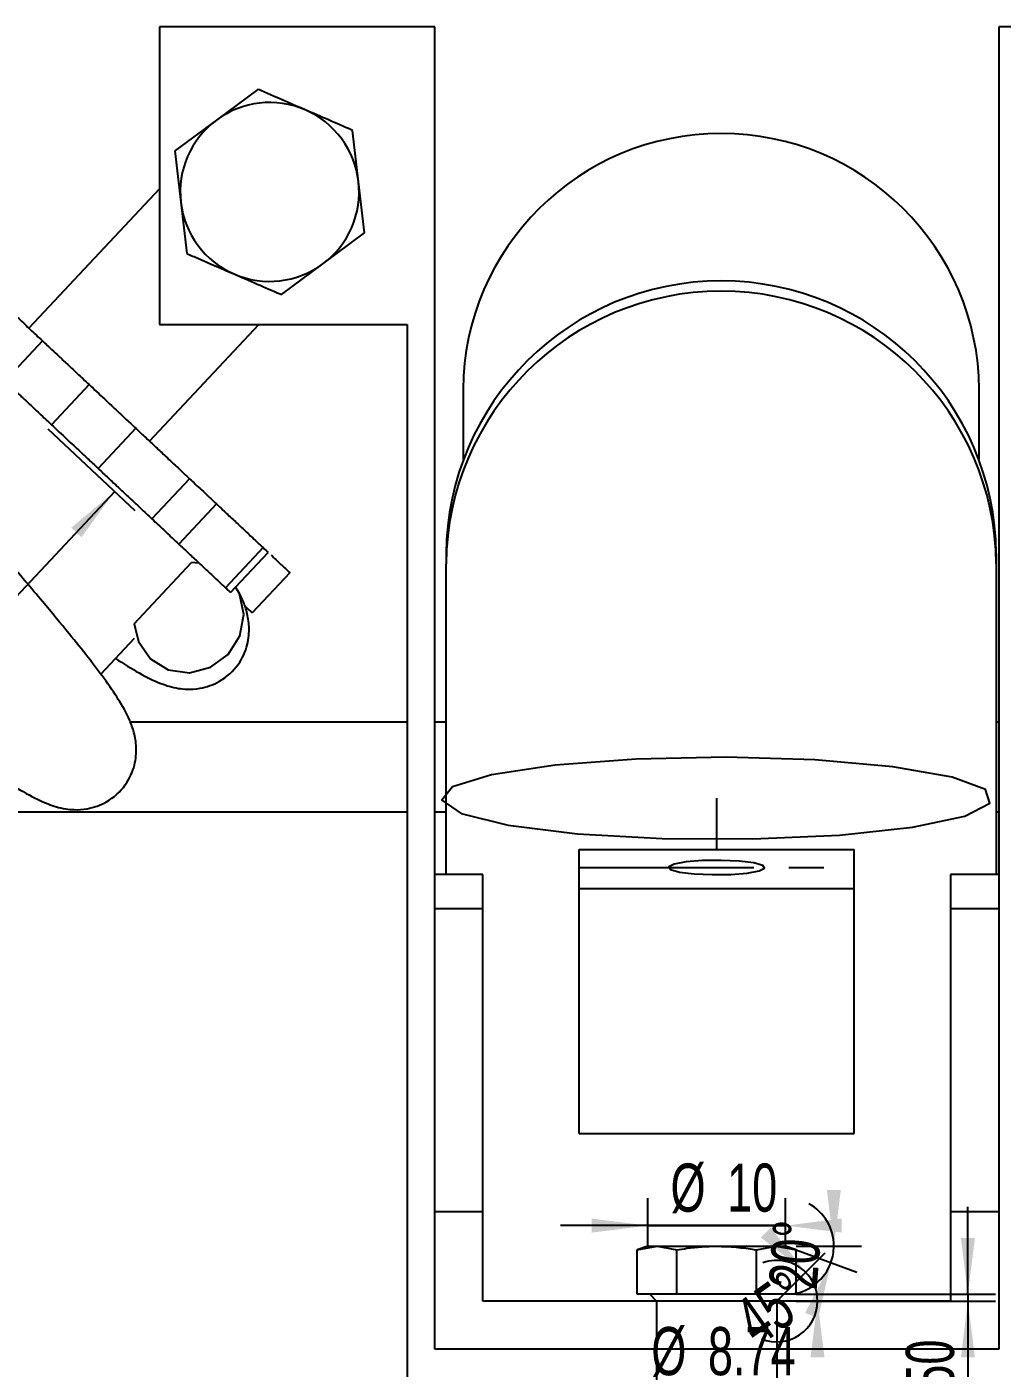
# Model space of a CAD drawing. Header units: millimetres. Extents: x 118 to 1056, y 18 to 712.
# Drawn here: x 274.3 to 345.2, y 556.1 to 653.6 of the extents above; entities that cross this region are included whole.
import ezdxf

# ---------------------------------------------------------------- set-up
doc = ezdxf.new("R2010")
doc.units = ezdxf.units.MM
doc.linetypes.add('CENTERX2', pattern=[20.32, 12.7, -2.54, 2.54, -2.54])
doc.layers.add('10', color=7, linetype='Continuous')
doc.styles.add('SLDTEXTSTYLE5', font='TXT', dxfattribs={"width": 0.7})
doc.dimstyles.new('SLDDIMSTYLE0', dxfattribs={"dimtxt": 3.5, "dimasz": 4.08, "dimexe": 0, "dimexo": 0.0625, "dimgap": 0.875, "dimtad": 2, "dimrnd": 1e-09, "dimzin": 12, "dimdsep": 46, "dimtxsty": 'SLDTEXTSTYLE5', "dimsah": 1, "dimcen": 0.09, "dimadec": 0, "dimazin": 3, "dimtfac": 1, "dimtmove": 0, "dimatfit": 0, "dimfxl": 1, "dimfrac": 2, "dimtolj": 1, "dimtzin": 12, "dimarcsym": 0})
doc.dimstyles.new('SLDDIMSTYLE1', dxfattribs={"dimtxt": 3.5, "dimasz": 4.08, "dimexe": 0, "dimexo": 0.0625, "dimgap": 0.875, "dimtad": 2, "dimrnd": 1e-09, "dimzin": 4, "dimdsep": 46, "dimtxsty": 'SLDTEXTSTYLE5', "dimsah": 1, "dimcen": 0.09, "dimadec": 0, "dimazin": 1, "dimtfac": 1, "dimtofl": 0, "dimtmove": 0, "dimatfit": 3, "dimfxl": 1, "dimfrac": 2, "dimtolj": 1, "dimtzin": 12, "dimarcsym": 0})
doc.dimstyles.new('SLDDIMSTYLE3', dxfattribs={"dimtxt": 3.5, "dimasz": 4.08, "dimexe": 0, "dimexo": 0.0625, "dimgap": 0.875, "dimtad": 2, "dimdec": 4, "dimzin": 12, "dimdsep": 46, "dimtxsty": 'SLDTEXTSTYLE5', "dimsah": 1, "dimcen": 0.09, "dimazin": 3, "dimtfac": 1, "dimtofl": 0, "dimtmove": 0, "dimatfit": 3, "dimfxl": 1, "dimfrac": 2, "dimtolj": 1, "dimtzin": 12, "dimarcsym": 0})
doc.dimstyles.new('SLDDIMSTYLE4', dxfattribs={"dimtxt": 3.5, "dimasz": 4.08, "dimexe": 0, "dimexo": 0.0625, "dimgap": 0.875, "dimtad": 2, "dimrnd": 1e-09, "dimzin": 0, "dimdsep": 46, "dimtxsty": 'SLDTEXTSTYLE5', "dimsah": 1, "dimcen": 0.09, "dimadec": 0, "dimazin": 0, "dimtfac": 1, "dimtmove": 0, "dimatfit": 0, "dimfxl": 1, "dimfrac": 2, "dimtolj": 1, "dimtzin": 12, "dimarcsym": 0})

# ---------------------------------------------------------------- blocks, each defined once
blk = doc.blocks.new('_D_1')
at = {"layer": '10', "transparency": 16777216}
for p, q in [((275.817, 624.335), (282.141, 618.41)), ((249.505, 586.5), (280.681, 619.778)), ((244.641, 591.057), (250.965, 585.133))]:
    blk.add_line(p, q, dxfattribs=at)
for points in [[(280.681, 619.778), (277.521, 617.148), (278.262, 616.453)], [(249.505, 586.5), (252.665, 589.13), (251.924, 589.825)]]:
    blk.add_solid(points, dxfattribs=at)
at = {"layer": '10', "transparency": 16777216, "insert": (259.178, 603.425), "char_height": 3.5, "attachment_point": 1, "rotation": 46.86737, "style": 'SLDTEXTSTYLE5'}
blk.add_mtext('45.60', dxfattribs=at)
blk = doc.blocks.new('_D_3')
at = {"layer": '10', "transparency": 16777216}
for p, q in [((329.316, 561.434), (332.322, 564.44)), ((330.22, 560.934), (333.774, 560.934))]:
    blk.add_line(p, q, dxfattribs=at)
for start, end in [(45, 110.02219), (0, 45), (247.87745, 0)]:
    blk.add_arc((328.816, 560.934), 2.958, start, end, dxfattribs=at)
for points in [[(330.908, 563.026), (328.382, 566.27), (327.664, 565.552)], [(331.774, 560.934), (331.266, 556.854), (332.282, 556.854)]]:
    blk.add_solid(points, dxfattribs=at)
at = {"layer": '10', "transparency": 16777216, "insert": (325.422, 560.429), "char_height": 3.5, "attachment_point": 1, "rotation": 35.39777, "style": 'SLDTEXTSTYLE5'}
blk.add_mtext('45°', dxfattribs=at)
blk = doc.blocks.new('_D_4')
at = {"layer": '10', "transparency": 16777216}
for p, q in [((342.707, 561.434), (342.707, 567.784)), ((330.22, 561.434), (344.707, 561.434)), ((330.22, 560.934), (344.707, 560.934)), ((342.707, 561.434), (342.707, 560.934)), ((342.707, 560.934), (342.707, 550.177))]:
    blk.add_line(p, q, dxfattribs=at)
for points in [[(342.707, 561.434), (343.215, 565.514), (342.199, 565.514)], [(342.707, 560.934), (342.199, 556.854), (343.215, 556.854)]]:
    blk.add_solid(points, dxfattribs=at)
at = {"layer": '10', "transparency": 16777216, "insert": (338.196, 551.764), "char_height": 3.5, "attachment_point": 1, "rotation": 90, "style": 'SLDTEXTSTYLE5'}
blk.add_mtext('0.50', dxfattribs=at)
blk = doc.blocks.new('_D_5')
at = {"layer": '10', "transparency": 16777216}
for p, q in [((320.076, 560.934), (320.076, 552.538)), ((328.816, 560.934), (328.816, 552.538)), ((320.076, 554.538), (313.726, 554.538)), ((328.816, 554.538), (318.104, 554.538)), ((320.076, 554.538), (328.816, 554.538))]:
    blk.add_line(p, q, dxfattribs=at)
for points in [[(320.076, 554.538), (315.996, 555.046), (315.996, 554.03)], [(328.816, 554.538), (332.896, 554.03), (332.896, 555.046)]]:
    blk.add_solid(points, dxfattribs=at)
at = {"layer": '10', "transparency": 16777216, "char_height": 3.5, "attachment_point": 1, "style": 'SLDTEXTSTYLE5'}
for s, insert in [('%%c', (319.692, 559.049)), ('8.74', (323.805, 559.049))]:
    blk.add_mtext(s, dxfattribs=dict(at, insert=insert))
blk = doc.blocks.new('_D_6')
at = {"layer": '10', "transparency": 16777216}
for p, q in [((330.22, 564.934), (334.963, 564.934)), ((330.22, 564.653), (334.63, 563.048))]:
    blk.add_line(p, q, dxfattribs=at)
for start, end in [(0, 61.02446), (340, 0), (278.97554, 340)]:
    blk.add_arc((329.446, 564.934), 3.516, start, end, dxfattribs=at)
for points in [[(332.963, 564.934), (333.471, 569.014), (332.455, 569.014)], [(332.75, 563.732), (330.878, 560.072), (331.832, 559.724)]]:
    blk.add_solid(points, dxfattribs=at)
at = {"layer": '10', "transparency": 16777216, "insert": (328.224, 561.959), "char_height": 3.5, "attachment_point": 1, "rotation": 85.6875, "style": 'SLDTEXTSTYLE5'}
blk.add_mtext('20°', dxfattribs=at)
blk = doc.blocks.new('_D_7')
at = {"layer": '10', "transparency": 16777216}
for p, q in [((319.446, 564.934), (319.446, 568.422)), ((329.446, 564.934), (329.446, 568.422)), ((319.446, 566.422), (313.096, 566.422)), ((319.446, 566.422), (329.446, 566.422)), ((329.446, 566.422), (319.502, 566.422))]:
    blk.add_line(p, q, dxfattribs=at)
for points in [[(319.446, 566.422), (315.366, 566.93), (315.366, 565.914)], [(329.446, 566.422), (333.526, 565.914), (333.526, 566.93)]]:
    blk.add_solid(points, dxfattribs=at)
at = {"layer": '10', "transparency": 16777216, "char_height": 3.5, "attachment_point": 1, "style": 'SLDTEXTSTYLE5'}
for s, insert in [('%%c', (321.089, 570.934)), ('10', (325.202, 570.934))]:
    blk.add_mtext(s, dxfattribs=dict(at, insert=insert))

msp = doc.modelspace()

# ---------------------------------------------------------------- linework, layer by layer
at = {"color": 7, "linetype": 'Continuous', "lineweight": 25}
for p, q in [((283.94621, 653.55444), (283.94621, 631.92499)), ((303.94621, 653.55444), (283.94621, 653.55444)), ((303.94621, 557.43444), (303.94621, 653.55444)), ((344.94621, 653.55444), (344.94621, 557.43444)), ((364.94621, 653.55444), (344.94621, 653.55444)), ((291.08867, 649.01084), (288.07433, 646.77541)), ((288.07433, 646.77541), (285.06, 644.53999)), ((298.40364, 642.29709), (297.97487, 646.02529)), ((285.06, 644.53999), (285.48877, 640.81179)), ((283.94621, 641.7883), (274.44642, 631.64819)), ((298.83241, 638.56889), (298.40364, 642.29709)), ((285.48877, 640.81179), (285.91754, 637.08358)), ((295.81808, 636.33346), (298.83241, 638.56889)), ((292.80375, 634.09803), (295.81808, 636.33346)), ((283.2037, 623.44392), (291.14921, 631.92499)), ((283.94621, 631.92499), (301.94621, 631.92499)), ((301.94621, 631.92499), (301.94621, 555.43444)), ((275.43817, 630.71907), (272.70341, 627.79997)), ((278.82506, 627.54605), (276.0903, 624.62696)), ((306.00455, 627.19987), (306.00455, 622.10225)), ((343.53582, 622.10225), (343.53582, 627.19987)), ((282.21195, 624.37303), (279.47719, 621.45394)), ((286.12279, 620.70916), (283.38803, 617.79007)), ((288.07821, 618.87722), (285.34345, 615.95812)), ((291.4651, 615.7042), (288.73034, 612.78511)), ((289.10777, 612.43151), (291.84252, 615.3506)), ((304.77019, 615.26225), (304.77019, 614.51615)), ((344.77019, 615.26225), (344.77019, 614.51615)), ((282.09322, 610.16851), (286.26121, 614.61745)), ((286.81305, 614.58133), (286.26121, 614.61745)), ((304.77019, 591.93443), (304.77019, 614.51615)), ((344.77019, 614.51615), (344.77019, 591.93443)), ((293.42052, 613.87226), (290.68576, 610.95317)), ((279.66748, 606.50548), (282.12784, 609.13166)), ((282.34912, 609.00067), (282.34977, 608.99949)), ((301.94621, 603.00249), (281.82122, 603.00249)), ((304.77019, 603.00249), (303.94621, 603.00249)), ((344.94621, 603.00249), (344.77019, 603.00249)), ((272.33858, 596.50248), (301.94621, 596.50248)), ((303.94621, 596.50248), (304.77019, 596.50248)), ((344.77019, 596.50248), (344.94621, 596.50248)), ((314.44621, 590.91608), (314.44621, 593.75127)), ((314.44621, 593.75127), (334.4462, 593.75127)), ((334.4462, 590.91608), (334.4462, 593.75127)), ((307.44621, 591.93443), (303.94621, 591.93443)), ((307.44621, 589.44484), (307.44621, 591.93443)), ((344.94621, 591.93443), (341.44621, 591.93443)), ((341.44621, 591.93443), (341.44621, 589.44484)), ((314.44621, 590.91608), (334.4462, 590.91608)), ((314.44621, 573.11761), (314.44621, 590.91608)), ((334.4462, 573.11761), (334.4462, 590.91608)), ((307.44621, 589.44484), (303.94621, 589.44484)), ((307.44621, 567.43444), (307.44621, 589.44484)), ((344.94621, 589.44484), (341.44621, 589.44484)), ((341.44621, 589.44484), (341.44621, 567.43444)), ((314.44621, 573.11761), (334.4462, 573.11761)), ((307.44621, 567.43444), (303.94621, 567.43444)), ((307.44621, 560.93444), (307.44621, 567.43444)), ((341.44621, 567.43444), (341.44621, 560.93444)), ((344.94621, 567.43444), (341.44621, 567.43444)), ((319.44621, 564.93444), (318.67271, 564.6529)), ((318.67271, 564.6529), (320.11608, 564.93444)), ((318.67271, 561.43444), (318.67271, 564.6529)), ((319.44621, 564.93444), (320.11608, 564.93444)), ((320.11608, 564.93444), (321.55946, 564.6529)), ((320.11608, 564.93444), (324.44621, 564.93444)), ((321.55946, 561.43444), (321.55946, 564.6529)), ((324.44621, 564.93444), (328.77633, 564.93444)), ((327.33296, 564.6529), (328.77633, 564.93444)), ((327.33296, 561.43444), (327.33296, 564.6529)), ((328.77633, 564.93444), (330.21971, 564.6529)), ((328.77633, 564.93444), (329.44621, 564.93444)), ((330.21971, 564.6529), (329.44621, 564.93444)), ((330.21971, 561.43444), (330.21971, 564.6529)), ((341.44621, 560.93444), (307.44621, 560.93444)), ((321.55946, 561.43444), (318.67271, 561.43444)), ((319.57621, 561.43444), (320.07621, 560.93444)), ((327.33296, 561.43444), (321.55946, 561.43444)), ((330.21971, 561.43444), (327.33296, 561.43444)), ((328.81621, 560.93444), (329.31621, 561.43444)), ((344.94621, 557.43444), (303.94621, 557.43444))]:
    msp.add_line(p, q, dxfattribs=at)
at = {"color": 7, "linetype": 'CENTERX2'}
for p, q in [((324.44621, 593.75126), (324.44621, 597.48177)), ((314.44621, 592.45), (334.44621, 592.45))]:
    msp.add_line(p, q, dxfattribs=at)
at = {"color": 7, "linetype": 'Continuous', "lineweight": 25, "flags": 128}
msp.add_lwpolyline([(282.09322, 610.16853), (282.40165, 608.86592), (283.27724, 607.61795), (284.57959, 606.8255), (286.11042, 606.60921), (287.63668, 607.002), (288.926, 607.94409), (289.7821, 609.29204), (290.07465, 610.84063), (289.7591, 612.35412), (289.47122, 612.81946)], dxfattribs=at)
at = {"color": 7, "linetype": 'Continuous', "flags": 128}
for points in [[(318.59877, 600.33577), (312.70537, 599.89782), (308.08427, 599.19805), (305.23624, 598.31229), (304.46991, 597.33653), (305.86831, 596.37652), (309.27993, 595.53627), (314.33504, 594.90685), (320.48586, 594.55646), (327.06584, 594.52308), (333.36194, 594.81031), (338.69189, 595.38704), (342.47809, 596.19077), (344.31026, 597.1344), (343.98985, 598.11567), (341.55159, 599.02824), (337.25969, 599.77324), (331.57925, 600.26992), (325.12584, 600.46446), (318.59877, 600.33577)], [(323.42291, 592.94945), (322.21993, 592.85299), (321.35589, 592.69519), (320.96232, 592.50005), (321.09914, 592.2973), (321.74552, 592.11779), (322.80306, 591.98886), (324.11075, 591.93013), (325.46951, 591.95055), (326.67248, 592.047), (327.53652, 592.20481), (327.93009, 592.39994), (327.79327, 592.60269), (327.14689, 592.7822), (326.08936, 592.91114), (324.78167, 592.96986), (323.42291, 592.94945)]]:
    msp.add_lwpolyline(points, dxfattribs=at)
at = {"color": 7, "linetype": 'Continuous', "lineweight": 25}
for centre, radius, start, end in [((291.94621, 641.55444), 6.5, 66.5606096, 126.5606096), ((291.94621, 641.55444), 6.5, 6.5606096, 66.5606096), ((291.94621, 641.55444), 6.5, 126.5606096, 186.5606096), ((324.77019, 627.03529), 18.76636, 0.5024868, 179.4975132), ((291.94621, 641.55444), 6.5, 306.5606096, 6.5606096), ((291.94621, 641.55444), 6.5, 186.5606096, 246.5606096), ((291.94621, 641.55444), 6.5, 246.5606096, 306.5606096), ((324.77019, 615.08513), 20.00079, 0.5073914, 179.4926086), ((324.77019, 614.33903), 20.00079, 0.5073986, 179.4926014)]:
    msp.add_arc(centre, radius, start, end, dxfattribs=at)
for points, knots in [([(294.53177, 647.51807), (293.66894, 647.89215), (292.51378, 648.39298), (291.37648, 648.88606), (291.08867, 649.01084)], [0, 0, 0, 0, 0.74693355, 1, 1, 1, 1]), ([(297.97487, 646.02529), (297.94424, 646.03857), (296.80941, 646.53053), (295.65501, 647.03105), (294.53177, 647.51807)], [0, 0, 0, 0, 0.026993805, 1, 1, 1, 1]), ([(285.91754, 637.08358), (286.20536, 636.9588), (287.34265, 636.46571), (288.49782, 635.96489), (289.36065, 635.59081)], [0, 0, 0, 0, 0.25306681, 1, 1, 1, 1]), ([(289.36065, 635.59081), (290.4839, 635.10383), (291.63832, 634.60335), (292.77311, 634.11131), (292.80375, 634.09803)], [0, 0, 0, 0, 0.97300543, 1, 1, 1, 1]), ([(271.52733, 634.38295), (271.88043, 634.05215), (272.58303, 633.39391), (273.66853, 632.37695), (274.54658, 631.55435), (275.14161, 630.9969), (275.43817, 630.71907)], [0, 0, 0, 0, 0.28228042, 0.56168443, 0.78154766, 1, 1, 1, 1]), ([(268.12308, 601.94509), (268.7233, 601.51025), (270.2456, 600.4074), (272.28248, 599.01373), (274.22628, 597.81347), (275.70304, 597.08003), (276.78537, 596.74219), (277.76145, 596.63291), (278.827, 596.68914), (280.23256, 597.17716), (281.53293, 598.36206), (282.18348, 599.83947), (282.29506, 601.18048), (282.10711, 602.27292), (281.66611, 603.47811), (281.00433, 604.61856), (279.97393, 606.12333), (278.76166, 607.7183), (277.29259, 609.54738), (275.34748, 611.89853), (272.86514, 614.80854), (270.18228, 617.92694), (267.70781, 620.80192), (265.47915, 623.41884), (263.77808, 625.45935), (262.50321, 627.03942), (261.41558, 628.4351), (260.70709, 629.37074), (260.43995, 629.84105), (260.43096, 629.73822), (260.42981, 629.72505)], [0, 0, 0, 0, 0.03487792, 0.08845991, 0.13951867, 0.18495609, 0.21897018, 0.23194701, 0.24804434, 0.27144552, 0.29988788, 0.32594755, 0.34927247, 0.37114132, 0.39249349, 0.43606477, 0.47778029, 0.51644772, 0.55528787, 0.60322098, 0.66021108, 0.7184986, 0.76959176, 0.81440537, 0.86497651, 0.89387045, 0.92208895, 0.97244973, 0.9964719, 1, 1, 1, 1]), ([(275.43817, 630.71907), (275.66916, 630.50266), (276.13058, 630.07038), (276.56545, 629.66297), (277.16223, 629.10387), (277.94132, 628.37398), (278.53028, 627.82222), (278.82506, 627.54605)], [0, 0, 0, 0, 0.18614006, 0.37183178, 0.55747558, 0.77851023, 1, 1, 1, 1]), ([(272.70341, 627.79997), (272.9344, 627.58357), (273.39582, 627.15129), (273.83069, 626.74388), (274.42747, 626.18478), (275.20656, 625.45489), (275.79552, 624.90312), (276.0903, 624.62696)], [0, 0, 0, 0, 0.186140055, 0.371831863, 0.557475469, 0.77851023, 1, 1, 1, 1]), ([(278.82506, 627.54605), (279.19955, 627.1952), (279.94473, 626.49709), (280.87753, 625.62318), (281.41647, 625.11828), (281.94736, 624.62092), (282.21195, 624.37303)], [0, 0, 0, 0, 0.282279923, 0.561684449, 0.781547002, 1, 1, 1, 1]), ([(276.0903, 624.62696), (276.46479, 624.27611), (277.20997, 623.578), (278.14277, 622.70409), (278.68171, 622.19919), (279.2126, 621.70182), (279.47719, 621.45394)], [0, 0, 0, 0, 0.282279923, 0.561684449, 0.781547002, 1, 1, 1, 1]), ([(282.21195, 624.37303), (282.46481, 624.13614), (282.96994, 623.66292), (283.66097, 623.01551), (284.44267, 622.28318), (285.29732, 621.48249), (285.84744, 620.96711), (286.12279, 620.70916)], [0, 0, 0, 0, 0.186139525, 0.371831674, 0.557475115, 0.778510322, 1, 1, 1, 1]), ([(279.47719, 621.45394), (279.73006, 621.21704), (280.23518, 620.74382), (280.92621, 620.09642), (281.70791, 619.36409), (282.56256, 618.5634), (283.11269, 618.04802), (283.38803, 617.79007)], [0, 0, 0, 0, 0.18613953, 0.37183168, 0.55747512, 0.77851009, 1, 1, 1, 1]), ([(286.12279, 620.70916), (286.41833, 620.43228), (287.0064, 619.88134), (287.53658, 619.38464), (287.59199, 619.33273), (287.91648, 619.02873), (288.07821, 618.87722)], [0, 0, 0, 0, 0.28228038, 0.56168455, 0.78154777, 1, 1, 1, 1]), ([(288.07821, 618.87722), (288.2852, 618.6833), (288.69868, 618.29593), (289.46071, 617.58202), (290.21787, 616.87267), (290.91909, 616.21573), (291.28297, 615.87483), (291.4651, 615.7042)], [0, 0, 0, 0, 0.18614005, 0.37183184, 0.55747572, 0.77850932, 1, 1, 1, 1]), ([(283.38803, 617.79007), (283.68357, 617.51319), (284.27164, 616.96225), (284.80182, 616.46555), (284.85723, 616.41363), (285.18173, 616.10963), (285.34345, 615.95812)], [0, 0, 0, 0, 0.28228038, 0.56168455, 0.78154777, 1, 1, 1, 1]), ([(285.34345, 615.95812), (285.55044, 615.7642), (285.96392, 615.37683), (286.72595, 614.66292), (287.48311, 613.95357), (288.18433, 613.29664), (288.54821, 612.95574), (288.73034, 612.78511)], [0, 0, 0, 0, 0.18614005, 0.37183184, 0.55747572, 0.77850932, 1, 1, 1, 1]), ([(291.4651, 615.7042), (291.62319, 615.55609), (291.84767, 615.34579), (291.80246, 615.38814), (291.78909, 615.40066)], [0, 0, 0, 0, 0.7042444, 1, 1, 1, 1]), ([(292.06104, 615.14589), (292.17152, 615.04238), (292.46884, 614.76383), (292.94415, 614.31855), (293.29926, 613.98587), (293.38007, 613.91015), (293.42052, 613.87226)], [0, 0, 0, 0, 0.14876564, 0.40033242, 0.69985745, 1, 1, 1, 1]), ([(280.73422, 607.64411), (281.32446, 607.27135), (282.51786, 606.51768), (283.90474, 605.84056), (284.98985, 605.49921), (285.96568, 605.39024), (287.03129, 605.44641), (288.43682, 605.9344), (289.73723, 607.11955), (290.38769, 608.59607), (290.49952, 609.93995), (290.31076, 611.02262), (290.0168, 611.86492), (289.8032, 612.24563), (289.71455, 612.40364)], [0, 0, 0, 0, 0.14224463, 0.28760255, 0.39641631, 0.43793023, 0.48942692, 0.56428908, 0.65527844, 0.73864539, 0.81326364, 0.88322361, 0.95153108, 1, 1, 1, 1]), ([(288.73034, 612.78511), (288.8549, 612.66841), (289.07054, 612.46639), (289.07745, 612.45992), (289.08037, 612.45719)], [0, 0, 0, 0, 0.57762095, 1, 1, 1, 1]), ([(290.11371, 611.48909), (290.2812, 611.33218), (290.58069, 611.05161), (290.65362, 610.98328), (290.68576, 610.95317)], [0, 0, 0, 0, 0.55924775, 1, 1, 1, 1]), ([(321.55946, 564.6529), (321.80076, 564.69515), (322.75429, 564.8621), (323.7228, 564.90351), (324.44621, 564.93444)], [0, 0, 0, 0, 0.25306681, 1, 1, 1, 1]), ([(324.44621, 564.93444), (325.38796, 564.88296), (326.35583, 564.83006), (327.30727, 564.65756), (327.33296, 564.6529)], [0, 0, 0, 0, 0.97300599, 1, 1, 1, 1])]:
    msp.add_open_spline(points, degree=3, knots=knots, dxfattribs=at)

# ---------------------------------------------------------------- dimensions: what is measured, and where the dimension line sits
at = {"layer": '10'}
for base, p1, p2, angle, dimstyle, picture, middle in [((279.1008, 621.25845), (244.64058, 591.0574), (275.81682, 624.33505), 46.867368, 'SLDDIMSTYLE1', '_D_1', (263.51268, 604.61962)), ((340.54373, 560.93444), (330.21971, 561.43444), (330.21971, 560.93444), 90, 'SLDDIMSTYLE4', '_D_4', (340.54373, 554.82927))]:
    dim = msp.add_linear_dim(base=base, p1=p1, p2=p2, angle=angle, dimstyle=dimstyle, dxfattribs=at)
    dim.commit()
    dim.dimension.update_dxf_attribs({"geometry": picture, "text_midpoint": middle, "dimtype": 160})
for base, p1, p2, picture, middle in [((329.44621, 568.58598), (319.44621, 564.93444), (329.44621, 564.93444), '_D_7', (324.678, 568.58598)), ((328.81621, 556.70107), (320.07621, 560.93444), (328.81621, 560.93444), '_D_5', (324.80742, 556.70107))]:
    dim = msp.add_linear_dim(base=base, p1=p1, p2=p2, text='%%c<>', dimstyle='SLDDIMSTYLE0', dxfattribs=at)
    dim.commit()
    dim.dimension.update_dxf_attribs({"geometry": picture, "text_midpoint": middle, "dimtype": 160})
for base, line1, line2, picture, middle in [((332.90911, 564.32383), ((330.21971, 564.6529), (329.44621, 564.93444)), ((329.44621, 564.93444), (330.21971, 564.93444)), '_D_6', (332.95257, 564.67002)), ((331.5491, 562.06644), ((330.21971, 560.93444), (328.81621, 560.93444)), ((328.81621, 560.93444), (329.31621, 561.43444)), '_D_3', (330.52966, 558.52317))]:
    dim = msp.add_angular_dim_2l(base=base, line1=line1, line2=line2, dimstyle='SLDDIMSTYLE3', dxfattribs=at)
    dim.commit()
    dim.dimension.update_dxf_attribs({"geometry": picture, "text_midpoint": middle, "dimtype": 162})

doc.saveas('drawing.dxf')
